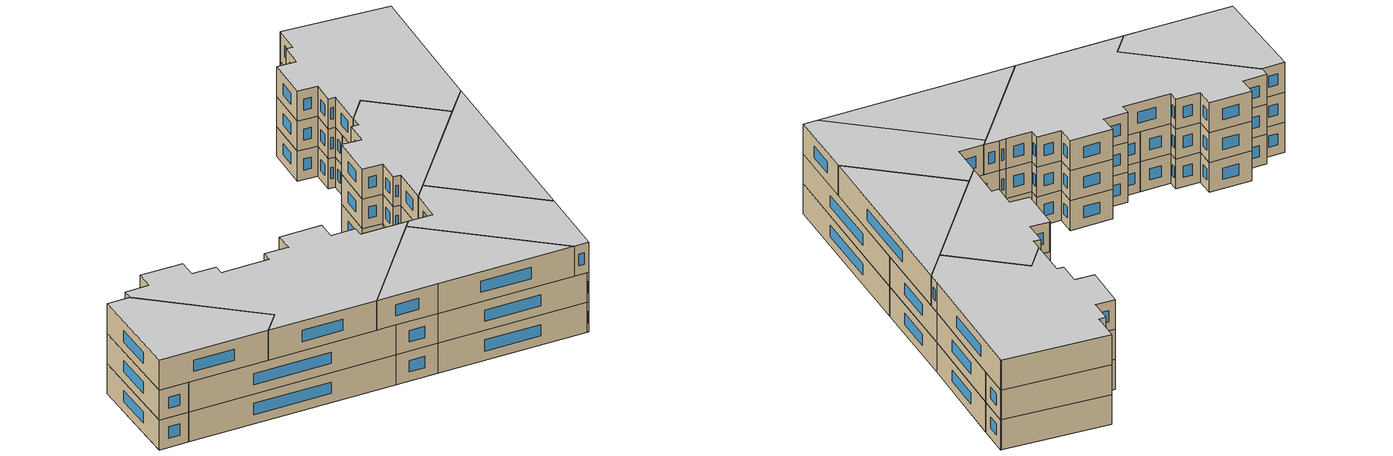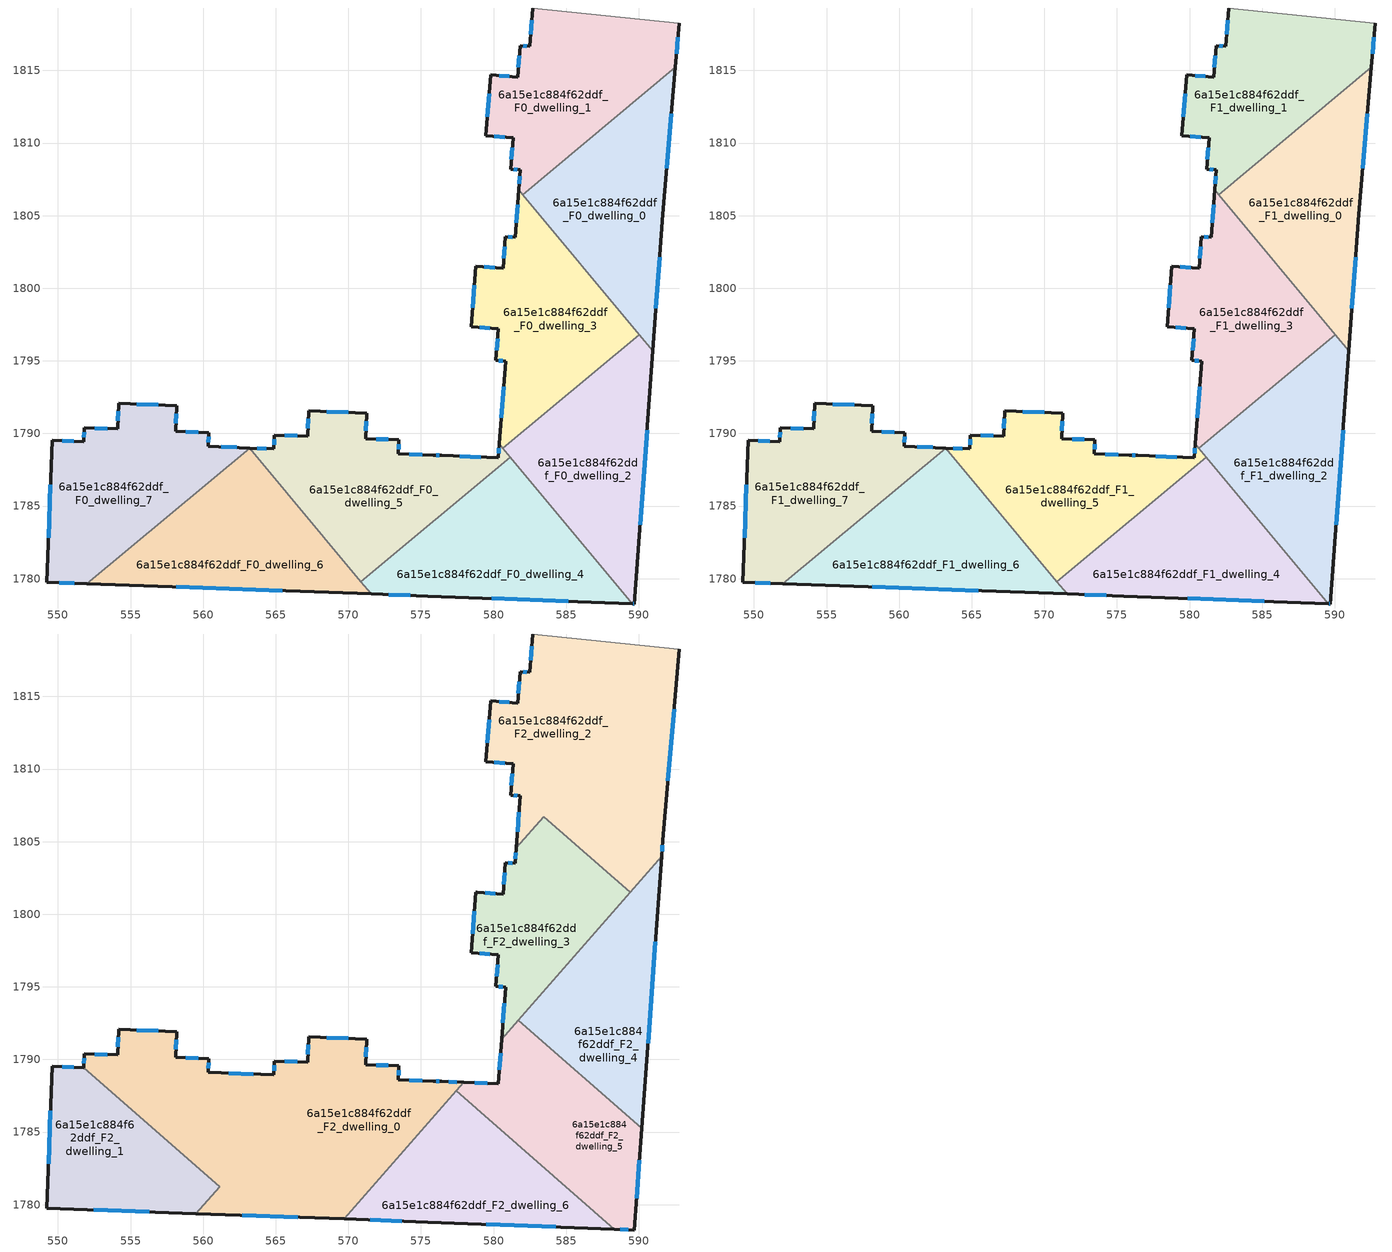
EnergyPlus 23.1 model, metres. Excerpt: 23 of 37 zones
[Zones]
6a15e1c884f62ddf_F0_dwelling_0
 floor ground (EU_floor_Construction): 592.52,1815.2 591.65,1805.08 590.97,1795.68 582,1806.45 z0
 wall outside (EU_wall_Construction): 590.97,1795.68 591.65,1805.08 592.52,1815.2 z0:3
 wall to 6a15e1c884f62ddf_F0_dwelling_1 (EU_wall_Construction): 592.52,1815.2 582,1806.45 z0:3
 wall to 6a15e1c884f62ddf_F0_dwelling_3 (EU_wall_Construction): 582,1806.45 590.03,1796.8 z0:3
 wall to 6a15e1c884f62ddf_F0_dwelling_2 (EU_wall_Construction): 590.03,1796.8 590.97,1795.68 z0:3
 window (EU_Window_Construction): 591.92,1808.26 592.25,1812.03 / 591.18,1798.63 591.44,1802.14 z0.94:2.06
6a15e1c884f62ddf_F0_dwelling_1
 floor ground (EU_floor_Construction): 592.77,1818.24 592.52,1815.2 582,1806.45 581.73,1806.78 581.83,1808.14 581.17,1808.2 581.34,1810.37 579.47,1810.51 579.79,1814.69 581.66,1814.54 581.82,1816.7 582.49,1816.66 582.7,1819.3 592.73,1818.24 z0
 wall outside (EU_wall_Construction): 592.52,1815.2 592.77,1818.24 / 582.7,1819.3 582.49,1816.66 581.82,1816.7 581.66,1814.54 579.79,1814.69 579.47,1810.51 581.34,1810.37 581.17,1808.2 581.83,1808.14 581.73,1806.78 z0:3
 wall adiabatic (EU_wall_Construction): 592.77,1818.24 592.73,1818.24 582.7,1819.3 z0:3
 wall to 6a15e1c884f62ddf_F0_dwelling_3 (EU_wall_Construction): 581.73,1806.78 582,1806.45 z0:3
 window (EU_Window_Construction): 592.6,1816.15 592.69,1817.29 / 581.8,1807.72 581.76,1807.21 / 581.38,1808.18 581.62,1808.16 / 581.29,1809.69 581.22,1808.88 / 580.06,1810.47 580.76,1810.41 / 579.69,1813.38 579.57,1811.82 / 581.07,1814.59 580.37,1814.64 / 581.77,1816.03 581.71,1815.22 / 582.28,1816.67 582.03,1816.69 / 582.63,1818.47 582.56,1817.48 z0.94:2.06
6a15e1c884f62ddf_F0_dwelling_2
 floor ground (EU_floor_Construction): 590.03,1796.8 590.97,1795.68 589.69,1778.26 589.56,1778.26 580.64,1788.98 z0
 wall outside (EU_wall_Construction): 589.56,1778.26 589.69,1778.26 590.97,1795.68 z0:3
 wall to 6a15e1c884f62ddf_F0_dwelling_3 (EU_wall_Construction): 590.03,1796.8 580.64,1788.98 z0:3
 wall to 6a15e1c884f62ddf_F0_dwelling_4 (EU_wall_Construction): 581.16,1788.36 589.56,1778.26 z0:3
 wall to 6a15e1c884f62ddf_F0_dwelling_5 (EU_wall_Construction): 580.64,1788.98 581.16,1788.36 z0:3
 window (EU_Window_Construction): 589.6,1778.26 589.65,1778.26 / 590.09,1783.72 590.57,1790.22 z0.94:2.06
6a15e1c884f62ddf_F0_dwelling_3
 floor ground (EU_floor_Construction): 581.73,1806.78 590.03,1796.8 580.64,1788.98 580.39,1789.29 580.82,1794.99 580.16,1795.04 580.32,1797.2 578.46,1797.35 578.78,1801.52 580.65,1801.38 580.81,1803.55 581.48,1803.5 z0
 wall outside (EU_wall_Construction): 581.73,1806.78 581.48,1803.5 580.81,1803.55 580.65,1801.38 578.78,1801.52 578.46,1797.35 580.32,1797.2 580.16,1795.04 580.82,1794.99 580.39,1789.29 z0:3
 wall to 6a15e1c884f62ddf_F0_dwelling_5 (EU_wall_Construction): 580.39,1789.29 580.64,1788.98 z0:3
 window (EU_Window_Construction): 581.65,1805.75 581.56,1804.53 / 580.68,1793.2 580.52,1791.07 / 580.37,1795.02 580.61,1795 / 580.27,1796.52 580.21,1795.72 / 579.04,1797.3 579.74,1797.25 / 578.68,1800.21 578.56,1798.66 / 580.06,1801.42 579.36,1801.48 / 580.76,1802.87 580.7,1802.06 / 581.27,1803.52 581.02,1803.53 z0.94:2.06
6a15e1c884f62ddf_F0_dwelling_4
 floor ground (EU_floor_Construction): 581.16,1788.36 589.56,1778.26 575.47,1778.81 571.57,1778.95 570.86,1779.8 z0
 wall outside (EU_wall_Construction): 571.57,1778.95 575.47,1778.81 589.56,1778.26 z0:3
 wall to 6a15e1c884f62ddf_F0_dwelling_5 (EU_wall_Construction): 581.16,1788.36 570.86,1779.8 z0:3
 wall to 6a15e1c884f62ddf_F0_dwelling_6 (EU_wall_Construction): 570.86,1779.8 571.57,1778.95 z0:3
 window (EU_Window_Construction): 579.89,1778.64 585.15,1778.43 / 572.79,1778.91 574.25,1778.85 z0.94:2.06
6a15e1c884f62ddf_F0_dwelling_5
 floor ground (EU_floor_Construction): 580.39,1789.29 581.16,1788.36 570.86,1779.8 563.2,1789 564.87,1788.93 564.9,1789.89 567.19,1789.8 567.26,1791.56 571.25,1791.4 571.19,1789.64 573.48,1789.56 573.44,1788.6 575.85,1788.51 576.44,1788.48 580.32,1788.33 z0
 wall outside (EU_wall_Construction): 580.39,1789.29 580.32,1788.33 576.44,1788.48 575.85,1788.51 573.44,1788.6 573.48,1789.56 571.19,1789.64 571.25,1791.4 567.26,1791.56 567.19,1789.8 564.9,1789.89 564.87,1788.93 563.2,1789 z0:3
 wall to 6a15e1c884f62ddf_F0_dwelling_6 (EU_wall_Construction): 563.21,1788.99 570.86,1779.8 z0:3
 window (EU_Window_Construction): 564.89,1789.59 564.88,1789.23 / 566.47,1789.83 565.62,1789.86 / 567.24,1791.01 567.21,1790.36 / 570,1791.45 568.51,1791.51 / 571.21,1790.19 571.23,1790.85 / 572.76,1789.59 571.9,1789.62 / 573.45,1788.9 573.47,1789.26 / 575.1,1788.54 574.2,1788.57 / 576.26,1788.49 576.04,1788.5 / 579.1,1788.38 577.66,1788.44 / 580.37,1788.99 580.34,1788.63 / 564.35,1788.95 563.73,1788.98 z0.94:2.06
6a15e1c884f62ddf_F0_dwelling_6
 floor ground (EU_floor_Construction): 563.21,1788.99 571.57,1778.95 552,1779.66 z0
 wall outside (EU_wall_Construction): 552,1779.66 571.57,1778.95 z0:3
 wall to 6a15e1c884f62ddf_F0_dwelling_7 (EU_wall_Construction): 563.21,1788.99 552,1779.66 z0:3
 window (EU_Window_Construction): 558.13,1779.44 565.43,1779.17 z0.94:2.06
6a15e1c884f62ddf_F0_dwelling_7
 floor ground (EU_floor_Construction): 563.2,1789 563.21,1788.99 552,1779.66 549.24,1779.76 549.6,1789.53 551.78,1789.45 551.81,1790.39 554.1,1790.32 554.18,1792.07 558.17,1791.92 558.1,1790.16 560.39,1790.06 560.35,1789.11 z0
 wall outside (EU_wall_Construction): 563.2,1789 560.35,1789.11 560.39,1790.06 558.1,1790.16 558.17,1791.92 554.18,1792.07 554.1,1790.32 551.81,1790.39 551.78,1789.45 549.6,1789.53 549.24,1779.76 552,1779.66 z0:3; 563.21,1788.99,3 563.21,1788.99,0 563.2,1789,0
 window (EU_Window_Construction): 553.39,1790.34 552.53,1790.37 / 554.15,1791.52 554.13,1790.86 / 556.92,1791.96 555.43,1792.02 / 558.12,1790.71 558.15,1791.36 / 559.67,1790.09 558.82,1790.13 / 560.37,1789.41 560.38,1789.77 / 562.31,1789.04 561.25,1789.08 / 550.1,1779.73 551.13,1779.69 / 549.49,1786.47 549.35,1782.82 / 551.1,1789.47 550.28,1789.5 / 551.8,1790.1 551.79,1789.74 z0.94:2.06
6a15e1c884f62ddf_F1_dwelling_0
 floor to 6a15e1c884f62ddf_F0_dwelling_0 (EU_floor_Construction): 592.52,1815.2 591.65,1805.08 590.97,1795.68 582,1806.45 z3
 wall outside (EU_wall_Construction): 590.97,1795.68 591.65,1805.08 592.52,1815.2 z3:6
 wall to 6a15e1c884f62ddf_F1_dwelling_1 (EU_wall_Construction): 592.52,1815.2 582,1806.45 z3:6
 wall to 6a15e1c884f62ddf_F1_dwelling_3 (EU_wall_Construction): 582,1806.45 590.03,1796.8 z3:6
 wall to 6a15e1c884f62ddf_F1_dwelling_2 (EU_wall_Construction): 590.03,1796.8 590.97,1795.68 z3:6
 window (EU_Window_Construction): 591.92,1808.26 592.25,1812.03 / 591.18,1798.63 591.44,1802.14 z3.94:5.06
6a15e1c884f62ddf_F1_dwelling_1
 floor to 6a15e1c884f62ddf_F0_dwelling_1 (EU_floor_Construction): 592.77,1818.24 592.52,1815.2 582,1806.45 581.73,1806.78 581.83,1808.14 581.17,1808.2 581.34,1810.37 579.47,1810.51 579.79,1814.69 581.66,1814.54 581.82,1816.7 582.49,1816.66 582.7,1819.3 592.73,1818.24 z3
 wall outside (EU_wall_Construction): 592.52,1815.2 592.77,1818.24 / 582.7,1819.3 582.49,1816.66 581.82,1816.7 581.66,1814.54 579.79,1814.69 579.47,1810.51 581.34,1810.37 581.17,1808.2 581.83,1808.14 581.73,1806.78 z3:6
 wall adiabatic (EU_wall_Construction): 592.77,1818.24 592.73,1818.24 582.7,1819.3 z3:6
 wall to 6a15e1c884f62ddf_F1_dwelling_3 (EU_wall_Construction): 581.73,1806.78 582,1806.45 z3:6
 window (EU_Window_Construction): 592.6,1816.15 592.69,1817.29 / 581.8,1807.72 581.76,1807.21 / 581.38,1808.18 581.62,1808.16 / 581.29,1809.69 581.22,1808.88 / 580.06,1810.47 580.76,1810.41 / 579.69,1813.38 579.57,1811.82 / 581.07,1814.59 580.37,1814.64 / 581.77,1816.03 581.71,1815.22 / 582.28,1816.67 582.03,1816.69 / 582.63,1818.47 582.56,1817.48 z3.94:5.06
6a15e1c884f62ddf_F1_dwelling_2
 floor to 6a15e1c884f62ddf_F0_dwelling_2 (EU_floor_Construction): 590.03,1796.8 590.97,1795.68 589.69,1778.26 589.56,1778.26 580.64,1788.98 z3
 wall outside (EU_wall_Construction): 589.56,1778.26 589.69,1778.26 590.97,1795.68 z3:6
 wall to 6a15e1c884f62ddf_F1_dwelling_3 (EU_wall_Construction): 590.03,1796.8 580.64,1788.98 z3:6
 wall to 6a15e1c884f62ddf_F1_dwelling_4 (EU_wall_Construction): 581.16,1788.36 589.56,1778.26 z3:6
 wall to 6a15e1c884f62ddf_F1_dwelling_5 (EU_wall_Construction): 580.64,1788.98 581.16,1788.36 z3:6
 window (EU_Window_Construction): 589.6,1778.26 589.65,1778.26 / 590.09,1783.72 590.57,1790.22 z3.94:5.06
6a15e1c884f62ddf_F1_dwelling_3
 floor to 6a15e1c884f62ddf_F0_dwelling_3 (EU_floor_Construction): 581.73,1806.78 590.03,1796.8 580.64,1788.98 580.39,1789.29 580.82,1794.99 580.16,1795.04 580.32,1797.2 578.46,1797.35 578.78,1801.52 580.65,1801.38 580.81,1803.55 581.48,1803.5 z3
 wall outside (EU_wall_Construction): 581.73,1806.78 581.48,1803.5 580.81,1803.55 580.65,1801.38 578.78,1801.52 578.46,1797.35 580.32,1797.2 580.16,1795.04 580.82,1794.99 580.39,1789.29 z3:6
 wall to 6a15e1c884f62ddf_F1_dwelling_5 (EU_wall_Construction): 580.39,1789.29 580.64,1788.98 z3:6
 window (EU_Window_Construction): 581.65,1805.75 581.56,1804.53 / 580.68,1793.2 580.52,1791.07 / 580.37,1795.02 580.61,1795 / 580.27,1796.52 580.21,1795.72 / 579.04,1797.3 579.74,1797.25 / 578.68,1800.21 578.56,1798.66 / 580.06,1801.42 579.36,1801.48 / 580.76,1802.87 580.7,1802.06 / 581.27,1803.52 581.02,1803.53 z3.94:5.06
6a15e1c884f62ddf_F1_dwelling_4
 floor to 6a15e1c884f62ddf_F0_dwelling_4 (EU_floor_Construction): 581.16,1788.36 589.56,1778.26 575.47,1778.81 571.57,1778.95 570.86,1779.8 z3
 wall outside (EU_wall_Construction): 571.57,1778.95 575.47,1778.81 589.56,1778.26 z3:6
 wall to 6a15e1c884f62ddf_F1_dwelling_5 (EU_wall_Construction): 581.16,1788.36 570.86,1779.8 z3:6
 wall to 6a15e1c884f62ddf_F1_dwelling_6 (EU_wall_Construction): 570.86,1779.8 571.57,1778.95 z3:6
 window (EU_Window_Construction): 579.89,1778.64 585.15,1778.43 / 572.79,1778.91 574.25,1778.85 z3.94:5.06
6a15e1c884f62ddf_F1_dwelling_5
 floor to 6a15e1c884f62ddf_F0_dwelling_5 (EU_floor_Construction): 580.39,1789.29 581.16,1788.36 570.86,1779.8 563.2,1789 564.87,1788.93 564.9,1789.89 567.19,1789.8 567.26,1791.56 571.25,1791.4 571.19,1789.64 573.48,1789.56 573.44,1788.6 575.85,1788.51 576.44,1788.48 580.32,1788.33 z3
 wall outside (EU_wall_Construction): 580.39,1789.29 580.32,1788.33 576.44,1788.48 575.85,1788.51 573.44,1788.6 573.48,1789.56 571.19,1789.64 571.25,1791.4 567.26,1791.56 567.19,1789.8 564.9,1789.89 564.87,1788.93 563.2,1789 z3:6
 wall to 6a15e1c884f62ddf_F1_dwelling_6 (EU_wall_Construction): 563.21,1788.99 570.86,1779.8 z3:6
 window (EU_Window_Construction): 564.89,1789.59 564.88,1789.23 / 566.47,1789.83 565.62,1789.86 / 567.24,1791.01 567.21,1790.36 / 570,1791.45 568.51,1791.51 / 571.21,1790.19 571.23,1790.85 / 572.76,1789.59 571.9,1789.62 / 573.45,1788.9 573.47,1789.26 / 575.1,1788.54 574.2,1788.57 / 576.26,1788.49 576.04,1788.5 / 579.1,1788.38 577.66,1788.44 / 580.37,1788.99 580.34,1788.63 / 564.35,1788.95 563.73,1788.98 z3.94:5.06
6a15e1c884f62ddf_F1_dwelling_6
 floor to 6a15e1c884f62ddf_F0_dwelling_6 (EU_floor_Construction): 563.21,1788.99 571.57,1778.95 552,1779.66 z3
 wall outside (EU_wall_Construction): 552,1779.66 571.57,1778.95 z3:6
 wall to 6a15e1c884f62ddf_F1_dwelling_7 (EU_wall_Construction): 563.21,1788.99 552,1779.66 z3:6
 window (EU_Window_Construction): 558.13,1779.44 565.43,1779.17 z3.94:5.06
6a15e1c884f62ddf_F1_dwelling_7
 floor to 6a15e1c884f62ddf_F0_dwelling_7 (EU_floor_Construction): 563.2,1789 563.21,1788.99 552,1779.66 549.24,1779.76 549.6,1789.53 551.78,1789.45 551.81,1790.39 554.1,1790.32 554.18,1792.07 558.17,1791.92 558.1,1790.16 560.39,1790.06 560.35,1789.11 z3
 wall outside (EU_wall_Construction): 563.2,1789 560.35,1789.11 560.39,1790.06 558.1,1790.16 558.17,1791.92 554.18,1792.07 554.1,1790.32 551.81,1790.39 551.78,1789.45 549.6,1789.53 549.24,1779.76 552,1779.66 z3:6; 563.21,1788.99,6 563.21,1788.99,3 563.2,1789,3
 window (EU_Window_Construction): 553.39,1790.34 552.53,1790.37 / 554.15,1791.52 554.13,1790.86 / 556.92,1791.96 555.43,1792.02 / 558.12,1790.71 558.15,1791.36 / 559.67,1790.09 558.82,1790.13 / 560.37,1789.41 560.38,1789.77 / 562.31,1789.04 561.25,1789.08 / 550.1,1779.73 551.13,1779.69 / 549.49,1786.47 549.35,1782.82 / 551.1,1789.47 550.28,1789.5 / 551.8,1790.1 551.79,1789.74 z3.94:5.06
 roof outside (EU_roof_Construction): 563.21,1788.99 563.2,1789 560.35,1789.11 z6
6a15e1c884f62ddf_F2_dwelling_0
 floor to 6a15e1c884f62ddf_F1_dwelling_5 (EU_floor_Construction): 577.94,1788.42 570.63,1780.08 563.2,1789 564.87,1788.93 564.9,1789.89 567.19,1789.8 567.26,1791.56 571.25,1791.4 571.19,1789.64 573.48,1789.56 573.44,1788.6 575.85,1788.51 576.44,1788.48 z6
 floor to 6a15e1c884f62ddf_F1_dwelling_6 (EU_floor_Construction): 563.21,1788.99 570.63,1780.08 569.7,1779.02 559.5,1779.39 561.13,1781.25 557.61,1784.33 z6
 floor to 6a15e1c884f62ddf_F1_dwelling_7 (EU_floor_Construction): 563.21,1788.99 557.61,1784.33 551.78,1789.45 551.81,1790.39 554.1,1790.32 554.18,1792.07 558.17,1791.92 558.1,1790.16 560.39,1790.06 560.35,1789.11 z6
 wall outside (EU_wall_Construction): 577.94,1788.42 576.44,1788.48 575.85,1788.51 573.44,1788.6 573.48,1789.56 571.19,1789.64 571.25,1791.4 567.26,1791.56 567.19,1789.8 564.9,1789.89 564.87,1788.93 560.35,1789.11 560.39,1790.06 558.1,1790.16 558.17,1791.92 554.18,1792.07 554.1,1790.32 551.81,1790.39 551.78,1789.45 / 559.5,1779.39 569.7,1779.02 z6:9
 wall to 6a15e1c884f62ddf_F2_dwelling_1 (EU_wall_Construction): 551.78,1789.45 561.13,1781.25 559.5,1779.39 z6:9
 wall to 6a15e1c884f62ddf_F2_dwelling_6 (EU_wall_Construction): 569.7,1779.02 577.43,1787.84 z6:9
 wall to 6a15e1c884f62ddf_F2_dwelling_5 (EU_wall_Construction): 577.43,1787.84 577.94,1788.42 z6:9
 window (EU_Window_Construction): 558.12,1790.71 558.15,1791.36 / 559.67,1790.09 558.82,1790.13 / 560.37,1789.41 560.38,1789.77 / 563.45,1788.99 561.77,1789.06 / 564.89,1789.59 564.88,1789.23 / 566.47,1789.83 565.62,1789.86 / 567.24,1791.01 567.21,1790.36 / 570,1791.45 568.51,1791.51 / 571.21,1790.19 571.23,1790.85 / 572.76,1789.59 571.9,1789.62 / 573.45,1788.9 573.47,1789.26 / 575.1,1788.54 574.2,1788.57 / 576.26,1788.49 576.04,1788.5 / 577.47,1788.44 576.91,1788.47 / 562.7,1779.27 566.5,1779.13 / 551.8,1790.1 551.79,1789.74 / 553.39,1790.34 552.53,1790.37 / 554.15,1791.52 554.13,1790.86 / 556.92,1791.96 555.43,1792.02 z6.94:8.06
 ceiling to 6a15e1c884f62ddf_F3_dwelling_0 (EU_floor_Construction): 569.7,1779.02 577.94,1788.42 576.44,1788.48 575.85,1788.51 573.44,1788.6 573.48,1789.56 571.19,1789.64 571.25,1791.4 567.26,1791.56 567.19,1789.8 564.9,1789.89 564.87,1788.93 560.35,1789.11 560.39,1790.06 558.1,1790.16 558.17,1791.92 554.18,1792.07 554.1,1790.32 551.81,1790.39 551.78,1789.45 561.13,1781.25 559.5,1779.39 z9
6a15e1c884f62ddf_F2_dwelling_1
 floor to 6a15e1c884f62ddf_F1_dwelling_7 (EU_floor_Construction): 557.61,1784.33 552,1779.66 549.24,1779.76 549.6,1789.53 551.78,1789.45 z6
 floor to 6a15e1c884f62ddf_F1_dwelling_6 (EU_floor_Construction): 561.13,1781.25 559.5,1779.39 552,1779.66 557.61,1784.33 z6
 wall outside (EU_wall_Construction): 551.78,1789.45 549.6,1789.53 549.24,1779.76 559.5,1779.39 z6:9
 window (EU_Window_Construction): 552.45,1779.65 556.28,1779.51 / 549.49,1786.47 549.35,1782.82 / 551.1,1789.47 550.28,1789.5 z6.94:8.06
 ceiling to 6a15e1c884f62ddf_F3_dwelling_1 (EU_floor_Construction): 559.5,1779.39 561.13,1781.25 551.78,1789.45 549.6,1789.53 549.24,1779.76 z9
6a15e1c884f62ddf_F2_dwelling_2
 floor to 6a15e1c884f62ddf_F1_dwelling_0 (EU_floor_Construction): 592.52,1815.2 591.65,1805.08 591.57,1803.98 589.41,1801.51 583.45,1806.72 582.59,1805.74 582,1806.45 z6
 floor to 6a15e1c884f62ddf_F1_dwelling_1 (EU_floor_Construction): 592.77,1818.24 592.52,1815.2 582,1806.45 581.73,1806.78 581.83,1808.14 581.17,1808.2 581.34,1810.37 579.47,1810.51 579.79,1814.69 581.66,1814.54 581.82,1816.7 582.49,1816.66 582.7,1819.3 592.73,1818.24 z6
 floor to 6a15e1c884f62ddf_F1_dwelling_3 (EU_floor_Construction): 581.73,1806.78 582.59,1805.74 581.56,1804.57 z6
 wall outside (EU_wall_Construction): 591.57,1803.98 591.65,1805.08 592.77,1818.24 / 582.7,1819.3 582.49,1816.66 581.82,1816.7 581.66,1814.54 579.79,1814.69 579.47,1810.51 581.34,1810.37 581.17,1808.2 581.83,1808.14 581.56,1804.57 z6:9
 wall adiabatic (EU_wall_Construction): 592.77,1818.24 592.73,1818.24 582.7,1819.3 z6:9
 wall to 6a15e1c884f62ddf_F2_dwelling_3 (EU_wall_Construction): 581.56,1804.57 583.45,1806.72 589.41,1801.51 z6:9
 wall to 6a15e1c884f62ddf_F2_dwelling_4 (EU_wall_Construction): 589.41,1801.51 591.57,1803.98 z6:9
 window (EU_Window_Construction): 592.01,1809.21 592.42,1814.11 / 591.6,1804.33 591.63,1804.74 / 581.75,1807.02 581.65,1805.69 / 581.38,1808.18 581.62,1808.16 / 581.29,1809.69 581.22,1808.88 / 580.06,1810.47 580.76,1810.41 / 579.69,1813.38 579.57,1811.82 / 581.07,1814.59 580.37,1814.64 / 581.77,1816.03 581.71,1815.22 / 582.28,1816.67 582.03,1816.69 / 582.63,1818.47 582.56,1817.48 z6.94:8.06
 ceiling to 6a15e1c884f62ddf_F3_dwelling_2 (EU_floor_Construction): 591.57,1803.98 591.65,1805.08 592.77,1818.24 592.73,1818.24 582.7,1819.3 582.49,1816.66 581.82,1816.7 581.66,1814.54 579.79,1814.69 579.47,1810.51 581.34,1810.37 581.17,1808.2 581.83,1808.14 581.56,1804.57 583.45,1806.72 589.41,1801.51 z9
6a15e1c884f62ddf_F2_dwelling_3
 floor to 6a15e1c884f62ddf_F1_dwelling_3 (EU_floor_Construction): 582.59,1805.74 587.72,1799.58 580.55,1791.4 580.82,1794.99 580.16,1795.04 580.32,1797.2 578.46,1797.35 578.78,1801.52 578.89,1801.51 580.65,1801.38 580.81,1803.55 581.48,1803.5 581.56,1804.57 z6
 floor to 6a15e1c884f62ddf_F1_dwelling_0 (EU_floor_Construction): 589.41,1801.51 587.72,1799.58 582.59,1805.74 583.45,1806.72 z6
 wall outside (EU_wall_Construction): 581.56,1804.57 581.48,1803.5 580.81,1803.55 580.65,1801.38 578.89,1801.51 578.78,1801.52 578.46,1797.35 580.32,1797.2 580.16,1795.04 580.82,1794.99 580.55,1791.4 z6:9
 wall to 6a15e1c884f62ddf_F2_dwelling_5 (EU_wall_Construction): 580.55,1791.4 581.7,1792.71 z6:9
 wall to 6a15e1c884f62ddf_F2_dwelling_4 (EU_wall_Construction): 581.7,1792.71 589.41,1801.51 z6:9
 window (EU_Window_Construction): 581.27,1803.52 581.02,1803.53 / 581.54,1804.23 581.51,1803.83 / 580.73,1793.86 580.63,1792.52 / 580.37,1795.02 580.61,1795 / 580.27,1796.52 580.21,1795.72 / 579.04,1797.3 579.74,1797.25 / 578.68,1800.21 578.56,1798.66 / 580.1,1801.42 579.44,1801.47 / 580.76,1802.87 580.7,1802.06 z6.94:8.06
 ceiling to 6a15e1c884f62ddf_F3_dwelling_3 (EU_floor_Construction): 580.55,1791.4 589.41,1801.51 583.45,1806.72 581.56,1804.57 581.48,1803.5 580.81,1803.55 580.65,1801.38 578.89,1801.51 578.78,1801.52 578.46,1797.35 580.32,1797.2 580.16,1795.04 580.82,1794.99 z9
6a15e1c884f62ddf_F2_dwelling_4
 floor to 6a15e1c884f62ddf_F1_dwelling_2 (EU_floor_Construction): 590.03,1796.8 590.97,1795.68 590.2,1785.26 583.37,1791.25 z6
 floor to 6a15e1c884f62ddf_F1_dwelling_3 (EU_floor_Construction): 587.72,1799.58 590.03,1796.8 583.37,1791.25 581.7,1792.71 z6
 floor to 6a15e1c884f62ddf_F1_dwelling_0 (EU_floor_Construction): 591.57,1803.98 590.97,1795.68 587.72,1799.58 z6
 wall outside (EU_wall_Construction): 590.2,1785.26 591.57,1803.98 z6:9
 wall to 6a15e1c884f62ddf_F2_dwelling_5 (EU_wall_Construction): 581.7,1792.71 590.2,1785.26 z6:9
 window (EU_Window_Construction): 590.63,1791.13 591.14,1798.11 z6.94:8.06
 ceiling to 6a15e1c884f62ddf_F3_dwelling_4 (EU_floor_Construction): 590.2,1785.26 591.57,1803.98 581.7,1792.71 z9
6a15e1c884f62ddf_F2_dwelling_5
 floor to 6a15e1c884f62ddf_F1_dwelling_2 (EU_floor_Construction): 590.2,1785.26 589.69,1778.26 589.56,1778.26 580.64,1788.98 583.37,1791.25 z6
 floor to 6a15e1c884f62ddf_F1_dwelling_4 (EU_floor_Construction): 581.16,1788.36 589.56,1778.26 588.3,1778.31 578.94,1786.52 z6
 floor to 6a15e1c884f62ddf_F1_dwelling_5 (EU_floor_Construction): 580.39,1789.28 581.16,1788.36 578.94,1786.52 577.43,1787.84 577.94,1788.42 580.32,1788.33 z6
 floor to 6a15e1c884f62ddf_F1_dwelling_3 (EU_floor_Construction): 583.37,1791.25 580.64,1788.98 580.39,1789.28 580.55,1791.4 581.7,1792.71 z6
 wall outside (EU_wall_Construction): 588.3,1778.31 589.69,1778.26 590.2,1785.26 / 580.55,1791.4 580.32,1788.33 577.94,1788.42 z6:9
 wall to 6a15e1c884f62ddf_F2_dwelling_6 (EU_wall_Construction): 577.43,1787.84 588.3,1778.31 z6:9
 window (EU_Window_Construction): 589.85,1780.45 590.04,1783.07 / 588.74,1778.3 589.26,1778.27 / 579.57,1788.36 578.69,1788.4 / 580.48,1790.44 580.39,1789.29 z6.94:8.06
 ceiling to 6a15e1c884f62ddf_F3_dwelling_5 (EU_floor_Construction): 589.69,1778.26 590.2,1785.26 581.7,1792.71 580.55,1791.4 580.32,1788.33 577.94,1788.42 577.43,1787.84 588.3,1778.31 z9
6a15e1c884f62ddf_F2_dwelling_6
 floor to 6a15e1c884f62ddf_F1_dwelling_4 (EU_floor_Construction): 588.3,1778.31 575.47,1778.81 571.57,1778.95 570.86,1779.8 578.94,1786.52 z6
 floor to 6a15e1c884f62ddf_F1_dwelling_5 (EU_floor_Construction): 578.94,1786.52 570.86,1779.8 570.63,1780.08 577.43,1787.84 z6
 floor to 6a15e1c884f62ddf_F1_dwelling_6 (EU_floor_Construction): 570.63,1780.08 571.57,1778.95 569.7,1779.02 z6
 wall outside (EU_wall_Construction): 569.7,1779.02 575.47,1778.81 588.3,1778.31 z6:9
 window (EU_Window_Construction): 579.49,1778.65 584.28,1778.47 / 571.51,1778.95 573.66,1778.87 z6.94:8.06
 ceiling to 6a15e1c884f62ddf_F3_dwelling_6 (EU_floor_Construction): 588.3,1778.31 577.43,1787.84 569.7,1779.02 575.47,1778.81 z9
[Building]
EU S2 Campaign: North Axis=0; Terrain=City; Solar Distribution=FullExterior
[Site:Location]
Vienna: Latitude=48; Longitude=16.5; Time Zone=1; Elevation=183
[SizingPeriod:WeatherFileDays]
AnnualSizingPeriod: Begin Month=1; Begin Day of Month=1; End Month=12; End Day of Month=31; Day of Week for Start Day=Monday; Use Weather File Daylight Saving Period=No; Use Weather File Rain and Snow Indicators=No
[MATERIAL]
EU_InternalMass_Material: Roughness=MediumRough; Thickness=0.1; Conductivity=1; Density=1800; Specific Heat=900; Thermal Absorptance=0.9; Solar Absorptance=0.7; Visible Absorptance=0.7
[MATERIAL:NOMASS] Roughness=MediumRough; Thermal Absorptance=0.9; Solar Absorptance=0.7; Visible Absorptance=0.7
Name | Thermal Resistance
EU_wall_NoMass | 0.914258
EU_roof_NoMass | 0.954009
EU_floor_NoMass | 1.09711
[WINDOWMATERIAL:SIMPLEGLAZINGSYSTEM]
EU_Window_SimpleGlazing: UFactor=2.09642; Solar Heat Gain Coefficient=0.65; Visible Transmittance=0.65
[CONSTRUCTION]
EU_wall_Construction: EU_wall_NoMass
EU_roof_Construction: EU_roof_NoMass
EU_floor_Construction: EU_floor_NoMass
EU_Window_Construction: EU_Window_SimpleGlazing
EU_InternalMass_Construction: EU_InternalMass_Material
[ZONE] Type=1; Multiplier=1; Ceiling Height=autocalculate; Floor Area=autocalculate; Part of Total Floor Area=Yes
Name | Volume
6a15e1c884f62ddf_F0_dwelling_0; 6a15e1c884f62ddf_F1_dwelling_0 | 285.863
6a15e1c884f62ddf_F2_dwelling_0 | 576.625
6a15e1c884f62ddf_F0_dwelling_1; 6a15e1c884f62ddf_F1_dwelling_1 | 285.862
6a15e1c884f62ddf_F2_dwelling_1 | 228.6
6a15e1c884f62ddf_F0_dwelling_2; 6a15e1c884f62ddf_F1_dwelling_2 | 285.816
6a15e1c884f62ddf_F2_dwelling_2 | 485.002
6a15e1c884f62ddf_F0_dwelling_3; 6a15e1c884f62ddf_F1_dwelling_3 | 285.851
6a15e1c884f62ddf_F2_dwelling_3 | 234.338
6a15e1c884f62ddf_F0_dwelling_4; 6a15e1c884f62ddf_F1_dwelling_4 | 285.835
6a15e1c884f62ddf_F2_dwelling_4 | 254.083
6a15e1c884f62ddf_F0_dwelling_5; 6a15e1c884f62ddf_F1_dwelling_5 | 285.853
6a15e1c884f62ddf_F2_dwelling_5 | 254.075
6a15e1c884f62ddf_F0_dwelling_6; 6a15e1c884f62ddf_F1_dwelling_6 | 285.826
6a15e1c884f62ddf_F2_dwelling_6 | 254.079
6a15e1c884f62ddf_F0_dwelling_7; 6a15e1c884f62ddf_F1_dwelling_7 | 285.866
[INTERNALMASS] Construction=EU_InternalMass_Construction
Name | Zone or ZoneList | Surface Area
6a15e1c884f62ddf_F0_dwelling_0_EU_InternalMass | 6a15e1c884f62ddf_F0_dwelling_0 | 95.289
6a15e1c884f62ddf_F0_dwelling_1_EU_InternalMass | 6a15e1c884f62ddf_F0_dwelling_1 | 95.2873
6a15e1c884f62ddf_F0_dwelling_2_EU_InternalMass | 6a15e1c884f62ddf_F0_dwelling_2 | 95.2748
6a15e1c884f62ddf_F0_dwelling_3_EU_InternalMass | 6a15e1c884f62ddf_F0_dwelling_3 | 95.2848
6a15e1c884f62ddf_F0_dwelling_4_EU_InternalMass | 6a15e1c884f62ddf_F0_dwelling_4 | 95.2787
6a15e1c884f62ddf_F0_dwelling_5_EU_InternalMass | 6a15e1c884f62ddf_F0_dwelling_5 | 95.2838
6a15e1c884f62ddf_F0_dwelling_6_EU_InternalMass | 6a15e1c884f62ddf_F0_dwelling_6 | 95.2807
6a15e1c884f62ddf_F0_dwelling_7_EU_InternalMass | 6a15e1c884f62ddf_F0_dwelling_7 | 95.2881
6a15e1c884f62ddf_F1_dwelling_0_EU_InternalMass | 6a15e1c884f62ddf_F1_dwelling_0 | 95.289
6a15e1c884f62ddf_F1_dwelling_1_EU_InternalMass | 6a15e1c884f62ddf_F1_dwelling_1 | 95.2873
6a15e1c884f62ddf_F1_dwelling_2_EU_InternalMass | 6a15e1c884f62ddf_F1_dwelling_2 | 95.2748
6a15e1c884f62ddf_F1_dwelling_3_EU_InternalMass | 6a15e1c884f62ddf_F1_dwelling_3 | 95.2848
6a15e1c884f62ddf_F1_dwelling_4_EU_InternalMass | 6a15e1c884f62ddf_F1_dwelling_4 | 95.2787
6a15e1c884f62ddf_F1_dwelling_5_EU_InternalMass | 6a15e1c884f62ddf_F1_dwelling_5 | 95.2838
6a15e1c884f62ddf_F1_dwelling_6_EU_InternalMass | 6a15e1c884f62ddf_F1_dwelling_6 | 95.2807
6a15e1c884f62ddf_F1_dwelling_7_EU_InternalMass | 6a15e1c884f62ddf_F1_dwelling_7 | 95.2881
6a15e1c884f62ddf_F2_dwelling_0_EU_InternalMass | 6a15e1c884f62ddf_F2_dwelling_0 | 192.211
6a15e1c884f62ddf_F2_dwelling_1_EU_InternalMass | 6a15e1c884f62ddf_F2_dwelling_1 | 76.1999
6a15e1c884f62ddf_F2_dwelling_2_EU_InternalMass | 6a15e1c884f62ddf_F2_dwelling_2 | 161.67
6a15e1c884f62ddf_F2_dwelling_3_EU_InternalMass | 6a15e1c884f62ddf_F2_dwelling_3 | 78.1125
6a15e1c884f62ddf_F2_dwelling_4_EU_InternalMass | 6a15e1c884f62ddf_F2_dwelling_4 | 84.6941
6a15e1c884f62ddf_F2_dwelling_5_EU_InternalMass | 6a15e1c884f62ddf_F2_dwelling_5 | 84.692
6a15e1c884f62ddf_F2_dwelling_6_EU_InternalMass | 6a15e1c884f62ddf_F2_dwelling_6 | 84.6927
[OTHEREQUIPMENT] Fuel Type=Electricity; Design Level Calculation Method=Watts/Area; Power per Zone Floor Area=1; Fraction Latent=0; Fraction Radiant=0; Fraction Lost=0; Carbon Dioxide Generation Rate=0; EndUse Subcategory=EU_Step8_InternalGains
Name | Zone or ZoneList or Space or SpaceList | Schedule
EU_Step8_InternalGain_6a15e1c884f62ddf_F0_dwelling_0_f000 | 6a15e1c884f62ddf_F0_dwelling_0 | EU_Step8_GainSchedule_6a15e1c884f62ddf_F0_dwelling_0_f000
EU_Step8_InternalGain_6a15e1c884f62ddf_F0_dwelling_1_f000 | 6a15e1c884f62ddf_F0_dwelling_1 | EU_Step8_GainSchedule_6a15e1c884f62ddf_F0_dwelling_1_f000
EU_Step8_InternalGain_6a15e1c884f62ddf_F0_dwelling_2_f000 | 6a15e1c884f62ddf_F0_dwelling_2 | EU_Step8_GainSchedule_6a15e1c884f62ddf_F0_dwelling_2_f000
EU_Step8_InternalGain_6a15e1c884f62ddf_F0_dwelling_3_f000 | 6a15e1c884f62ddf_F0_dwelling_3 | EU_Step8_GainSchedule_6a15e1c884f62ddf_F0_dwelling_3_f000
EU_Step8_InternalGain_6a15e1c884f62ddf_F0_dwelling_4_f000 | 6a15e1c884f62ddf_F0_dwelling_4 | EU_Step8_GainSchedule_6a15e1c884f62ddf_F0_dwelling_4_f000
EU_Step8_InternalGain_6a15e1c884f62ddf_F0_dwelling_5_f000 | 6a15e1c884f62ddf_F0_dwelling_5 | EU_Step8_GainSchedule_6a15e1c884f62ddf_F0_dwelling_5_f000
EU_Step8_InternalGain_6a15e1c884f62ddf_F0_dwelling_6_f000 | 6a15e1c884f62ddf_F0_dwelling_6 | EU_Step8_GainSchedule_6a15e1c884f62ddf_F0_dwelling_6_f000
EU_Step8_InternalGain_6a15e1c884f62ddf_F0_dwelling_7_f000 | 6a15e1c884f62ddf_F0_dwelling_7 | EU_Step8_GainSchedule_6a15e1c884f62ddf_F0_dwelling_7_f000
EU_Step8_InternalGain_6a15e1c884f62ddf_F1_dwelling_0_f000 | 6a15e1c884f62ddf_F1_dwelling_0 | EU_Step8_GainSchedule_6a15e1c884f62ddf_F1_dwelling_0_f000
EU_Step8_InternalGain_6a15e1c884f62ddf_F1_dwelling_1_f000 | 6a15e1c884f62ddf_F1_dwelling_1 | EU_Step8_GainSchedule_6a15e1c884f62ddf_F1_dwelling_1_f000
EU_Step8_InternalGain_6a15e1c884f62ddf_F1_dwelling_2_f000 | 6a15e1c884f62ddf_F1_dwelling_2 | EU_Step8_GainSchedule_6a15e1c884f62ddf_F1_dwelling_2_f000
EU_Step8_InternalGain_6a15e1c884f62ddf_F1_dwelling_3_f000 | 6a15e1c884f62ddf_F1_dwelling_3 | EU_Step8_GainSchedule_6a15e1c884f62ddf_F1_dwelling_3_f000
EU_Step8_InternalGain_6a15e1c884f62ddf_F1_dwelling_4_f000 | 6a15e1c884f62ddf_F1_dwelling_4 | EU_Step8_GainSchedule_6a15e1c884f62ddf_F1_dwelling_4_f000
EU_Step8_InternalGain_6a15e1c884f62ddf_F1_dwelling_5_f000 | 6a15e1c884f62ddf_F1_dwelling_5 | EU_Step8_GainSchedule_6a15e1c884f62ddf_F1_dwelling_5_f000
EU_Step8_InternalGain_6a15e1c884f62ddf_F1_dwelling_6_f000 | 6a15e1c884f62ddf_F1_dwelling_6 | EU_Step8_GainSchedule_6a15e1c884f62ddf_F1_dwelling_6_f000
EU_Step8_InternalGain_6a15e1c884f62ddf_F1_dwelling_7_f000 | 6a15e1c884f62ddf_F1_dwelling_7 | EU_Step8_GainSchedule_6a15e1c884f62ddf_F1_dwelling_7_f000
EU_Step8_InternalGain_6a15e1c884f62ddf_F2_dwelling_0_f000 | 6a15e1c884f62ddf_F2_dwelling_0 | EU_Step8_GainSchedule_6a15e1c884f62ddf_F2_dwelling_0_f000
EU_Step8_InternalGain_6a15e1c884f62ddf_F2_dwelling_1_f000 | 6a15e1c884f62ddf_F2_dwelling_1 | EU_Step8_GainSchedule_6a15e1c884f62ddf_F2_dwelling_1_f000
EU_Step8_InternalGain_6a15e1c884f62ddf_F2_dwelling_2_f000 | 6a15e1c884f62ddf_F2_dwelling_2 | EU_Step8_GainSchedule_6a15e1c884f62ddf_F2_dwelling_2_f000
EU_Step8_InternalGain_6a15e1c884f62ddf_F2_dwelling_3_f000 | 6a15e1c884f62ddf_F2_dwelling_3 | EU_Step8_GainSchedule_6a15e1c884f62ddf_F2_dwelling_3_f000
EU_Step8_InternalGain_6a15e1c884f62ddf_F2_dwelling_4_f000 | 6a15e1c884f62ddf_F2_dwelling_4 | EU_Step8_GainSchedule_6a15e1c884f62ddf_F2_dwelling_4_f000
EU_Step8_InternalGain_6a15e1c884f62ddf_F2_dwelling_5_f000 | 6a15e1c884f62ddf_F2_dwelling_5 | EU_Step8_GainSchedule_6a15e1c884f62ddf_F2_dwelling_5_f000
EU_Step8_InternalGain_6a15e1c884f62ddf_F2_dwelling_6_f000 | 6a15e1c884f62ddf_F2_dwelling_6 | EU_Step8_GainSchedule_6a15e1c884f62ddf_F2_dwelling_6_f000
[ZONEVENTILATION:DESIGNFLOWRATE] Schedule=EU_AlwaysOn; Design Flow Rate Calculation Method=AirChanges/Hour; Air Changes per Hour=0.546891; Ventilation Type=Natural; Fan Pressure Rise=0; Fan Total Efficiency=1; Constant Term Coefficient=1; Temperature Term Coefficient=0; Velocity Term Coefficient=0; Velocity Squared Term Coefficient=0; Minimum Indoor Temperature=-100; Maximum Indoor Temperature=100; Delta Temperature=-100; Minimum Outdoor Temperature=-100; Maximum Outdoor Temperature=100; Maximum Wind Speed=40
Name | Zone or ZoneList or Space or SpaceList
EU_ConstantAir_6a15e1c884f62ddf_F0_dwelling_0 | 6a15e1c884f62ddf_F0_dwelling_0
EU_ConstantAir_6a15e1c884f62ddf_F0_dwelling_1 | 6a15e1c884f62ddf_F0_dwelling_1
EU_ConstantAir_6a15e1c884f62ddf_F0_dwelling_2 | 6a15e1c884f62ddf_F0_dwelling_2
EU_ConstantAir_6a15e1c884f62ddf_F0_dwelling_3 | 6a15e1c884f62ddf_F0_dwelling_3
EU_ConstantAir_6a15e1c884f62ddf_F0_dwelling_4 | 6a15e1c884f62ddf_F0_dwelling_4
EU_ConstantAir_6a15e1c884f62ddf_F0_dwelling_5 | 6a15e1c884f62ddf_F0_dwelling_5
EU_ConstantAir_6a15e1c884f62ddf_F0_dwelling_6 | 6a15e1c884f62ddf_F0_dwelling_6
EU_ConstantAir_6a15e1c884f62ddf_F0_dwelling_7 | 6a15e1c884f62ddf_F0_dwelling_7
EU_ConstantAir_6a15e1c884f62ddf_F1_dwelling_0 | 6a15e1c884f62ddf_F1_dwelling_0
EU_ConstantAir_6a15e1c884f62ddf_F1_dwelling_1 | 6a15e1c884f62ddf_F1_dwelling_1
EU_ConstantAir_6a15e1c884f62ddf_F1_dwelling_2 | 6a15e1c884f62ddf_F1_dwelling_2
EU_ConstantAir_6a15e1c884f62ddf_F1_dwelling_3 | 6a15e1c884f62ddf_F1_dwelling_3
EU_ConstantAir_6a15e1c884f62ddf_F1_dwelling_4 | 6a15e1c884f62ddf_F1_dwelling_4
EU_ConstantAir_6a15e1c884f62ddf_F1_dwelling_5 | 6a15e1c884f62ddf_F1_dwelling_5
EU_ConstantAir_6a15e1c884f62ddf_F1_dwelling_6 | 6a15e1c884f62ddf_F1_dwelling_6
EU_ConstantAir_6a15e1c884f62ddf_F1_dwelling_7 | 6a15e1c884f62ddf_F1_dwelling_7
EU_ConstantAir_6a15e1c884f62ddf_F2_dwelling_0 | 6a15e1c884f62ddf_F2_dwelling_0
EU_ConstantAir_6a15e1c884f62ddf_F2_dwelling_1 | 6a15e1c884f62ddf_F2_dwelling_1
EU_ConstantAir_6a15e1c884f62ddf_F2_dwelling_2 | 6a15e1c884f62ddf_F2_dwelling_2
EU_ConstantAir_6a15e1c884f62ddf_F2_dwelling_3 | 6a15e1c884f62ddf_F2_dwelling_3
EU_ConstantAir_6a15e1c884f62ddf_F2_dwelling_4 | 6a15e1c884f62ddf_F2_dwelling_4
EU_ConstantAir_6a15e1c884f62ddf_F2_dwelling_5 | 6a15e1c884f62ddf_F2_dwelling_5
EU_ConstantAir_6a15e1c884f62ddf_F2_dwelling_6 | 6a15e1c884f62ddf_F2_dwelling_6
[HVACTEMPLATE:THERMOSTAT] Constant Heating Setpoint=20; Constant Cooling Setpoint=50
EU_HeatOnly_6a15e1c884f62ddf_F0_dwelling_0; EU_HeatOnly_6a15e1c884f62ddf_F0_dwelling_1; EU_HeatOnly_6a15e1c884f62ddf_F0_dwelling_2; EU_HeatOnly_6a15e1c884f62ddf_F0_dwelling_3; EU_HeatOnly_6a15e1c884f62ddf_F0_dwelling_4; EU_HeatOnly_6a15e1c884f62ddf_F0_dwelling_5; EU_HeatOnly_6a15e1c884f62ddf_F0_dwelling_6; EU_HeatOnly_6a15e1c884f62ddf_F0_dwelling_7; EU_HeatOnly_6a15e1c884f62ddf_F1_dwelling_0; EU_HeatOnly_6a15e1c884f62ddf_F1_dwelling_1; EU_HeatOnly_6a15e1c884f62ddf_F1_dwelling_2; EU_HeatOnly_6a15e1c884f62ddf_F1_dwelling_3; EU_HeatOnly_6a15e1c884f62ddf_F1_dwelling_4; EU_HeatOnly_6a15e1c884f62ddf_F1_dwelling_5; EU_HeatOnly_6a15e1c884f62ddf_F1_dwelling_6; EU_HeatOnly_6a15e1c884f62ddf_F1_dwelling_7; EU_HeatOnly_6a15e1c884f62ddf_F2_dwelling_0; EU_HeatOnly_6a15e1c884f62ddf_F2_dwelling_1; EU_HeatOnly_6a15e1c884f62ddf_F2_dwelling_2; EU_HeatOnly_6a15e1c884f62ddf_F2_dwelling_3; EU_HeatOnly_6a15e1c884f62ddf_F2_dwelling_4; EU_HeatOnly_6a15e1c884f62ddf_F2_dwelling_5; EU_HeatOnly_6a15e1c884f62ddf_F2_dwelling_6; EU_HeatOnly_6a15e1c884f62ddf_F3_dwelling_0; EU_HeatOnly_6a15e1c884f62ddf_F3_dwelling_1; EU_HeatOnly_6a15e1c884f62ddf_F3_dwelling_2; EU_HeatOnly_6a15e1c884f62ddf_F3_dwelling_3; EU_HeatOnly_6a15e1c884f62ddf_F3_dwelling_4; EU_HeatOnly_6a15e1c884f62ddf_F3_dwelling_5; EU_HeatOnly_6a15e1c884f62ddf_F3_dwelling_6; EU_HeatOnly_6a15e1c884f62ddf_F4_dwelling_0; EU_HeatOnly_6a15e1c884f62ddf_F4_dwelling_1; EU_HeatOnly_6a15e1c884f62ddf_F4_dwelling_2; EU_HeatOnly_6a15e1c884f62ddf_F4_dwelling_3; EU_HeatOnly_6a15e1c884f62ddf_F4_dwelling_4; EU_HeatOnly_6a15e1c884f62ddf_F4_dwelling_5; EU_HeatOnly_6a15e1c884f62ddf_F4_dwelling_6
[HVACTEMPLATE:ZONE:IDEALLOADSAIRSYSTEM] System Availability Schedule=EU_AlwaysOn; Maximum Heating Supply Air Temperature=50; Minimum Cooling Supply Air Temperature=13; Maximum Heating Supply Air Humidity Ratio=0.0156; Minimum Cooling Supply Air Humidity Ratio=0.0077; Heating Limit=NoLimit; Cooling Limit=NoLimit; Heating Availability Schedule=EU_AlwaysOn; Cooling Availability Schedule=EU_CoolingOff; Dehumidification Control Type=ConstantSensibleHeatRatio; Cooling Sensible Heat Ratio=0.7; Dehumidification Setpoint=60; Humidification Control Type=None; Humidification Setpoint=30; Outdoor Air Method=None; Outdoor Air Flow Rate per Person=0.00944; Outdoor Air Flow Rate per Zone Floor Area=0; Outdoor Air Flow Rate per Zone=0; Demand Controlled Ventilation Type=None; Outdoor Air Economizer Type=NoEconomizer; Heat Recovery Type=None; Sensible Heat Recovery Effectiveness=0.7; Latent Heat Recovery Effectiveness=0.65
Name | Template Thermostat
6a15e1c884f62ddf_F0_dwelling_0 | EU_HeatOnly_6a15e1c884f62ddf_F0_dwelling_0
6a15e1c884f62ddf_F0_dwelling_1 | EU_HeatOnly_6a15e1c884f62ddf_F0_dwelling_1
6a15e1c884f62ddf_F0_dwelling_2 | EU_HeatOnly_6a15e1c884f62ddf_F0_dwelling_2
6a15e1c884f62ddf_F0_dwelling_3 | EU_HeatOnly_6a15e1c884f62ddf_F0_dwelling_3
6a15e1c884f62ddf_F0_dwelling_4 | EU_HeatOnly_6a15e1c884f62ddf_F0_dwelling_4
6a15e1c884f62ddf_F0_dwelling_5 | EU_HeatOnly_6a15e1c884f62ddf_F0_dwelling_5
6a15e1c884f62ddf_F0_dwelling_6 | EU_HeatOnly_6a15e1c884f62ddf_F0_dwelling_6
6a15e1c884f62ddf_F0_dwelling_7 | EU_HeatOnly_6a15e1c884f62ddf_F0_dwelling_7
6a15e1c884f62ddf_F1_dwelling_0 | EU_HeatOnly_6a15e1c884f62ddf_F1_dwelling_0
6a15e1c884f62ddf_F1_dwelling_1 | EU_HeatOnly_6a15e1c884f62ddf_F1_dwelling_1
6a15e1c884f62ddf_F1_dwelling_2 | EU_HeatOnly_6a15e1c884f62ddf_F1_dwelling_2
6a15e1c884f62ddf_F1_dwelling_3 | EU_HeatOnly_6a15e1c884f62ddf_F1_dwelling_3
6a15e1c884f62ddf_F1_dwelling_4 | EU_HeatOnly_6a15e1c884f62ddf_F1_dwelling_4
6a15e1c884f62ddf_F1_dwelling_5 | EU_HeatOnly_6a15e1c884f62ddf_F1_dwelling_5
6a15e1c884f62ddf_F1_dwelling_6 | EU_HeatOnly_6a15e1c884f62ddf_F1_dwelling_6
6a15e1c884f62ddf_F1_dwelling_7 | EU_HeatOnly_6a15e1c884f62ddf_F1_dwelling_7
6a15e1c884f62ddf_F2_dwelling_0 | EU_HeatOnly_6a15e1c884f62ddf_F2_dwelling_0
6a15e1c884f62ddf_F2_dwelling_1 | EU_HeatOnly_6a15e1c884f62ddf_F2_dwelling_1
6a15e1c884f62ddf_F2_dwelling_2 | EU_HeatOnly_6a15e1c884f62ddf_F2_dwelling_2
6a15e1c884f62ddf_F2_dwelling_3 | EU_HeatOnly_6a15e1c884f62ddf_F2_dwelling_3
6a15e1c884f62ddf_F2_dwelling_4 | EU_HeatOnly_6a15e1c884f62ddf_F2_dwelling_4
6a15e1c884f62ddf_F2_dwelling_5 | EU_HeatOnly_6a15e1c884f62ddf_F2_dwelling_5
6a15e1c884f62ddf_F2_dwelling_6 | EU_HeatOnly_6a15e1c884f62ddf_F2_dwelling_6
[SIZING:ZONE] Zone Cooling Design Supply Air Temperature Input Method=SupplyAirTemperature; Zone Cooling Design Supply Air Temperature=13; Zone Heating Design Supply Air Temperature Input Method=SupplyAirTemperature; Zone Heating Design Supply Air Temperature=50; Zone Cooling Design Supply Air Humidity Ratio=0.008; Zone Heating Design Supply Air Humidity Ratio=0.008; Cooling Design Air Flow Method=DesignDay; Cooling Design Air Flow Rate=0; Cooling Minimum Air Flow per Zone Floor Area=0.000762; Cooling Minimum Air Flow=0; Cooling Minimum Air Flow Fraction=0.2; Heating Design Air Flow Method=DesignDay; Heating Design Air Flow Rate=0; Heating Maximum Air Flow per Zone Floor Area=0.002032; Heating Maximum Air Flow=0.141576; Heating Maximum Air Flow Fraction=0.3; Account for Dedicated Outdoor Air System=No; Dedicated Outdoor Air System Control Strategy=NeutralSupplyAir; Dedicated Outdoor Air Low Setpoint Temperature for Design=autosize; Dedicated Outdoor Air High Setpoint Temperature for Design=autosize; Zone Load Sizing Method=Sensible Load Only No Latent Load; Zone Latent Cooling Design Supply Air Humidity Ratio Input Method=HumidityRatioDifference; Zone Cooling Design Supply Air Humidity Ratio Difference=0.005; Zone Latent Heating Design Supply Air Humidity Ratio Input Method=HumidityRatioDifference; Zone Humidification Design Supply Air Humidity Ratio Difference=0.005
6a15e1c884f62ddf_F0_dwelling_0; 6a15e1c884f62ddf_F0_dwelling_1; 6a15e1c884f62ddf_F0_dwelling_2; 6a15e1c884f62ddf_F0_dwelling_3; 6a15e1c884f62ddf_F0_dwelling_4; 6a15e1c884f62ddf_F0_dwelling_5; 6a15e1c884f62ddf_F0_dwelling_6; 6a15e1c884f62ddf_F0_dwelling_7; 6a15e1c884f62ddf_F1_dwelling_0; 6a15e1c884f62ddf_F1_dwelling_1; 6a15e1c884f62ddf_F1_dwelling_2; 6a15e1c884f62ddf_F1_dwelling_3; 6a15e1c884f62ddf_F1_dwelling_4; 6a15e1c884f62ddf_F1_dwelling_5; 6a15e1c884f62ddf_F1_dwelling_6; 6a15e1c884f62ddf_F1_dwelling_7; 6a15e1c884f62ddf_F2_dwelling_0; 6a15e1c884f62ddf_F2_dwelling_1; 6a15e1c884f62ddf_F2_dwelling_2; 6a15e1c884f62ddf_F2_dwelling_3; 6a15e1c884f62ddf_F2_dwelling_4; 6a15e1c884f62ddf_F2_dwelling_5; 6a15e1c884f62ddf_F2_dwelling_6
[SCHEDULE:CONSTANT]
Name | Hourly Value
EU_AlwaysOn | 1
EU_CoolingOff | 0
[SCHEDULE:FILE] Column Number=1; Rows to Skip at Top=0; Number of Hours of Data=8760; Column Separator=Comma; Interpolate to Timestep=No; Minutes per Item=60; Adjust Schedule for Daylight Savings=Yes
Name | File
EU_Step8_GainSchedule_6a15e1c884f62ddf_F0_dwelling_0_f000 | ../../schedules/6a15e1c884f62ddf/6a15e1c884f62ddf_F0_dwelling_0_f000_gain.csv
EU_Step8_GainSchedule_6a15e1c884f62ddf_F0_dwelling_1_f000 | ../../schedules/6a15e1c884f62ddf/6a15e1c884f62ddf_F0_dwelling_1_f000_gain.csv
EU_Step8_GainSchedule_6a15e1c884f62ddf_F0_dwelling_2_f000 | ../../schedules/6a15e1c884f62ddf/6a15e1c884f62ddf_F0_dwelling_2_f000_gain.csv
EU_Step8_GainSchedule_6a15e1c884f62ddf_F0_dwelling_3_f000 | ../../schedules/6a15e1c884f62ddf/6a15e1c884f62ddf_F0_dwelling_3_f000_gain.csv
EU_Step8_GainSchedule_6a15e1c884f62ddf_F0_dwelling_4_f000 | ../../schedules/6a15e1c884f62ddf/6a15e1c884f62ddf_F0_dwelling_4_f000_gain.csv
EU_Step8_GainSchedule_6a15e1c884f62ddf_F0_dwelling_5_f000 | ../../schedules/6a15e1c884f62ddf/6a15e1c884f62ddf_F0_dwelling_5_f000_gain.csv
EU_Step8_GainSchedule_6a15e1c884f62ddf_F0_dwelling_6_f000 | ../../schedules/6a15e1c884f62ddf/6a15e1c884f62ddf_F0_dwelling_6_f000_gain.csv
EU_Step8_GainSchedule_6a15e1c884f62ddf_F0_dwelling_7_f000 | ../../schedules/6a15e1c884f62ddf/6a15e1c884f62ddf_F0_dwelling_7_f000_gain.csv
EU_Step8_GainSchedule_6a15e1c884f62ddf_F1_dwelling_0_f000 | ../../schedules/6a15e1c884f62ddf/6a15e1c884f62ddf_F1_dwelling_0_f000_gain.csv
EU_Step8_GainSchedule_6a15e1c884f62ddf_F1_dwelling_1_f000 | ../../schedules/6a15e1c884f62ddf/6a15e1c884f62ddf_F1_dwelling_1_f000_gain.csv
EU_Step8_GainSchedule_6a15e1c884f62ddf_F1_dwelling_2_f000 | ../../schedules/6a15e1c884f62ddf/6a15e1c884f62ddf_F1_dwelling_2_f000_gain.csv
EU_Step8_GainSchedule_6a15e1c884f62ddf_F1_dwelling_3_f000 | ../../schedules/6a15e1c884f62ddf/6a15e1c884f62ddf_F1_dwelling_3_f000_gain.csv
EU_Step8_GainSchedule_6a15e1c884f62ddf_F1_dwelling_4_f000 | ../../schedules/6a15e1c884f62ddf/6a15e1c884f62ddf_F1_dwelling_4_f000_gain.csv
EU_Step8_GainSchedule_6a15e1c884f62ddf_F1_dwelling_5_f000 | ../../schedules/6a15e1c884f62ddf/6a15e1c884f62ddf_F1_dwelling_5_f000_gain.csv
EU_Step8_GainSchedule_6a15e1c884f62ddf_F1_dwelling_6_f000 | ../../schedules/6a15e1c884f62ddf/6a15e1c884f62ddf_F1_dwelling_6_f000_gain.csv
EU_Step8_GainSchedule_6a15e1c884f62ddf_F1_dwelling_7_f000 | ../../schedules/6a15e1c884f62ddf/6a15e1c884f62ddf_F1_dwelling_7_f000_gain.csv
EU_Step8_GainSchedule_6a15e1c884f62ddf_F2_dwelling_0_f000 | ../../schedules/6a15e1c884f62ddf/6a15e1c884f62ddf_F2_dwelling_0_f000_gain.csv
EU_Step8_GainSchedule_6a15e1c884f62ddf_F2_dwelling_1_f000 | ../../schedules/6a15e1c884f62ddf/6a15e1c884f62ddf_F2_dwelling_1_f000_gain.csv
EU_Step8_GainSchedule_6a15e1c884f62ddf_F2_dwelling_2_f000 | ../../schedules/6a15e1c884f62ddf/6a15e1c884f62ddf_F2_dwelling_2_f000_gain.csv
EU_Step8_GainSchedule_6a15e1c884f62ddf_F2_dwelling_3_f000 | ../../schedules/6a15e1c884f62ddf/6a15e1c884f62ddf_F2_dwelling_3_f000_gain.csv
EU_Step8_GainSchedule_6a15e1c884f62ddf_F2_dwelling_4_f000 | ../../schedules/6a15e1c884f62ddf/6a15e1c884f62ddf_F2_dwelling_4_f000_gain.csv
EU_Step8_GainSchedule_6a15e1c884f62ddf_F2_dwelling_5_f000 | ../../schedules/6a15e1c884f62ddf/6a15e1c884f62ddf_F2_dwelling_5_f000_gain.csv
EU_Step8_GainSchedule_6a15e1c884f62ddf_F2_dwelling_6_f000 | ../../schedules/6a15e1c884f62ddf/6a15e1c884f62ddf_F2_dwelling_6_f000_gain.csv
